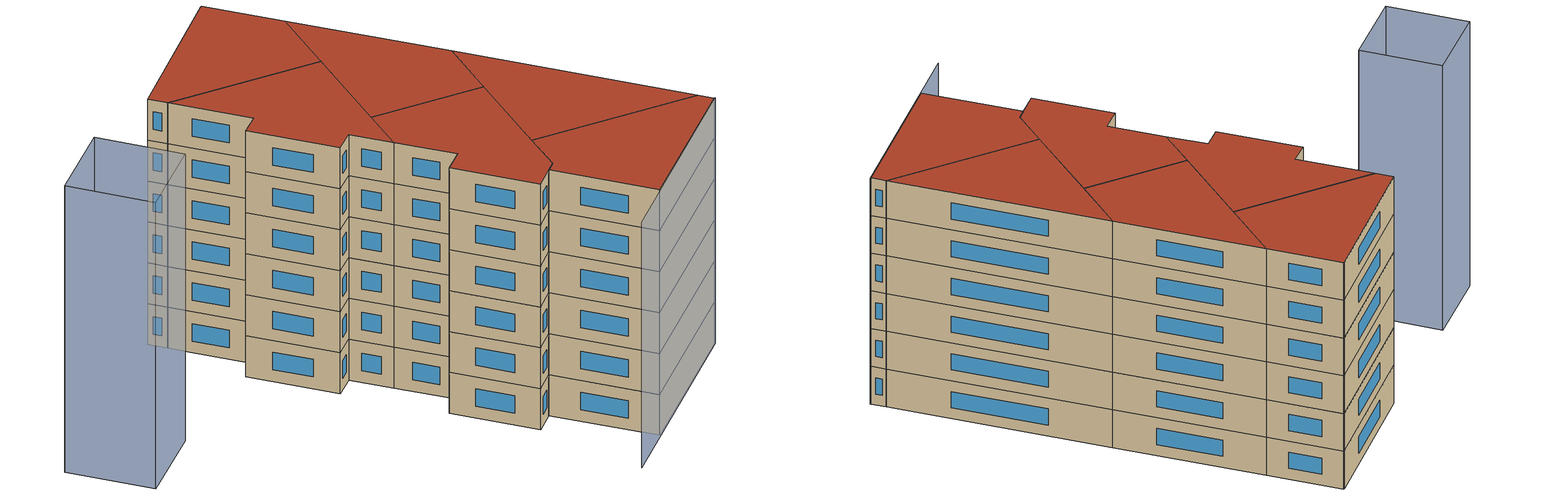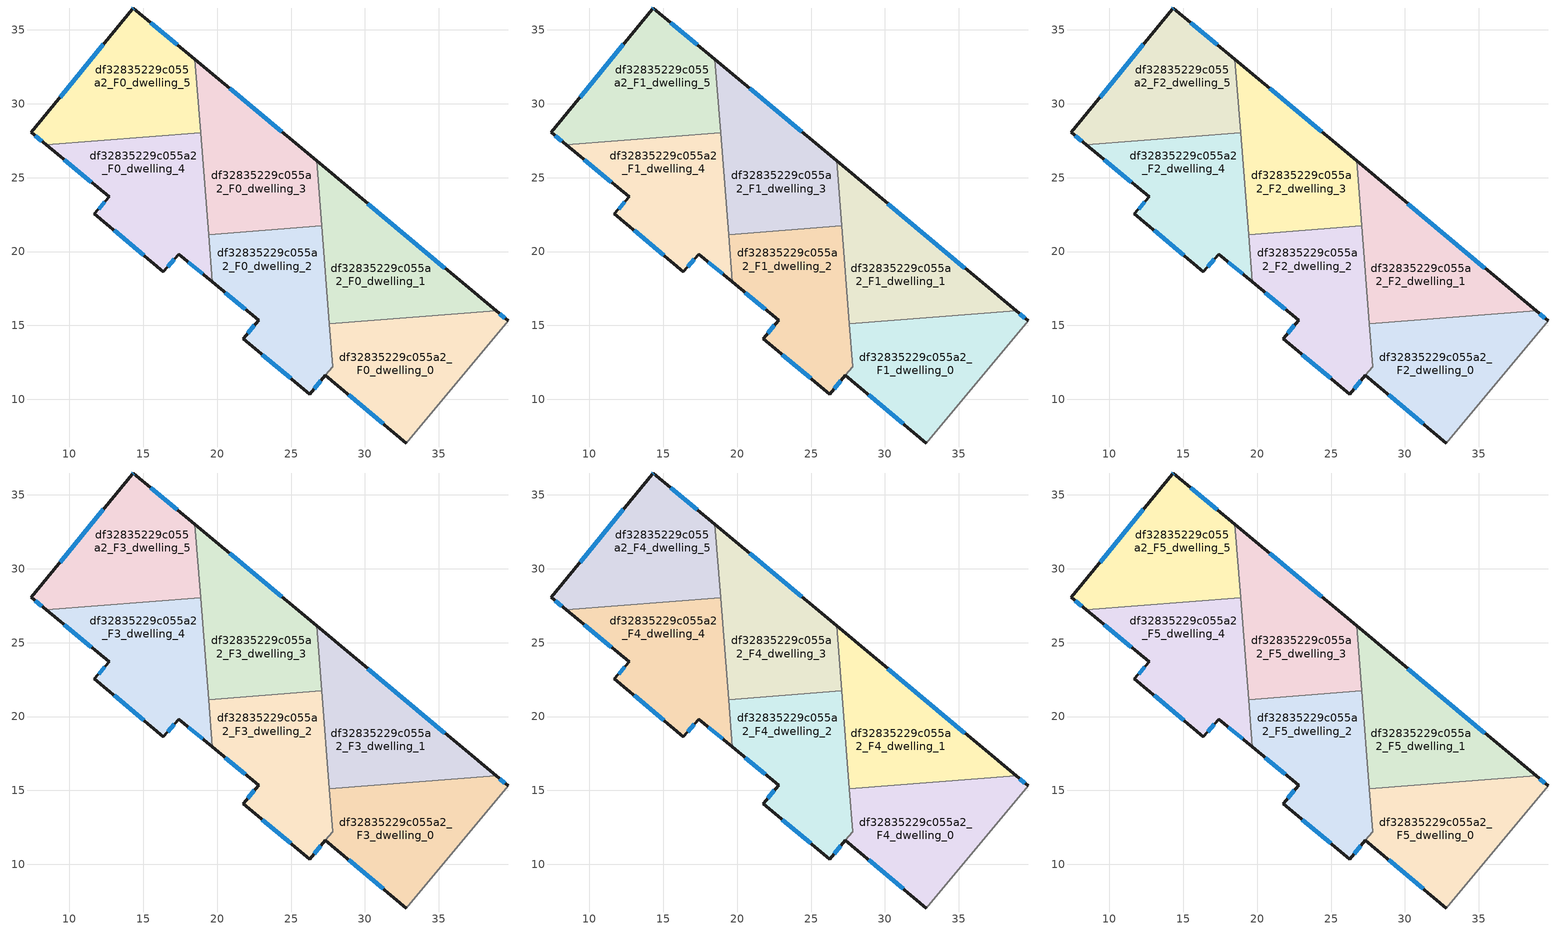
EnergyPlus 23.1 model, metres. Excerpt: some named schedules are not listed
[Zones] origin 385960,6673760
df32835229c055a2_F0_dwelling_0
 floor ground (EU_floor_Construction): 39.69,15.31 32.8,7.05 27.33,11.63 27.81,12.22 27.59,15.11 38.87,15.99 z0
 wall outside (EU_wall_Construction): 39.69,15.31 38.87,15.99 / 27.33,11.63 32.8,7.05 z0:3
 wall to df32835229c055a2_F0_dwelling_2 (EU_wall_Construction): 27.59,15.11 27.81,12.22 27.33,11.63 z0:3
 wall to df32835229c055a2_F0_dwelling_1 (EU_wall_Construction): 38.87,15.99 27.59,15.11 z0:3
 wall adiabatic (EU_wall_Construction): 32.8,7.05 39.69,15.31 z0:3
 window (EU_Window_Construction): 39.45,15.5 39.11,15.79 / 28.89,10.32 31.24,8.36 z0.86:2.14
df32835229c055a2_F0_dwelling_1
 floor ground (EU_floor_Construction): 38.87,15.99 27.59,15.11 26.73,26.13 z0
 wall outside (EU_wall_Construction): 38.87,15.99 26.73,26.13 z0:3
 wall to df32835229c055a2_F0_dwelling_3 (EU_wall_Construction): 26.73,26.13 27.07,21.73 z0:3
 wall to df32835229c055a2_F0_dwelling_2 (EU_wall_Construction): 27.07,21.73 27.59,15.11 z0:3
 window (EU_Window_Construction): 35.4,18.89 30.2,23.23 z0.86:2.14
df32835229c055a2_F0_dwelling_2
 floor ground (EU_floor_Construction): 27.07,21.73 27.81,12.22 26.27,10.34 21.76,14.12 22.82,15.37 19.67,17.96 19.42,21.13 z0
 wall outside (EU_wall_Construction): 19.67,17.96 22.82,15.37 21.76,14.12 26.27,10.34 27.32,11.62 z0:3
 wall to df32835229c055a2_F0_dwelling_3 (EU_wall_Construction): 27.07,21.73 19.42,21.13 z0:3
 wall to df32835229c055a2_F0_dwelling_4 (EU_wall_Construction): 19.42,21.13 19.67,17.96 z0:3
 window (EU_Window_Construction): 26.57,10.71 27.02,11.26 / 23.05,13.04 24.98,11.42 / 22.52,15.01 22.06,14.47 / 20.57,17.21 21.92,16.11 z0.86:2.14
df32835229c055a2_F0_dwelling_3
 floor ground (EU_floor_Construction): 26.73,26.13 27.07,21.73 19.42,21.13 18.5,33 z0
 wall outside (EU_wall_Construction): 26.73,26.13 18.5,33 z0:3
 wall to df32835229c055a2_F0_dwelling_5 (EU_wall_Construction): 18.5,33 18.88,28.05 z0:3
 wall to df32835229c055a2_F0_dwelling_4 (EU_wall_Construction): 18.88,28.05 19.42,21.13 z0:3
 window (EU_Window_Construction): 24.38,28.09 20.85,31.03 z0.86:2.14
df32835229c055a2_F0_dwelling_4
 floor ground (EU_floor_Construction): 18.88,28.05 19.67,17.96 17.4,19.82 16.38,18.64 11.69,22.55 12.7,23.69 8.43,27.23 z0
 wall outside (EU_wall_Construction): 8.43,27.23 12.7,23.69 11.69,22.55 16.38,18.64 17.4,19.82 19.67,17.96 z0:3
 wall to df32835229c055a2_F0_dwelling_5 (EU_wall_Construction): 18.88,28.05 8.43,27.23 z0:3
 window (EU_Window_Construction): 18.05,19.29 19.02,18.49 / 16.67,18.98 17.11,19.48 / 13.03,21.43 15.04,19.76 / 12.41,23.36 11.98,22.88 / 9.65,26.22 11.48,24.7 z0.86:2.14
df32835229c055a2_F0_dwelling_5
 floor ground (EU_floor_Construction): 18.5,33 18.88,28.05 8.43,27.23 7.43,28.06 14.27,36.38 14.34,36.47 z0
 wall outside (EU_wall_Construction): 18.5,33 14.34,36.47 14.27,36.38 7.43,28.06 8.43,27.23 z0:3
 window (EU_Window_Construction): 14.32,36.44 14.29,36.41 / 17.31,33.99 15.53,35.48 / 7.72,27.82 8.15,27.47 / 12.31,34 9.39,30.44 z0.86:2.14
df32835229c055a2_F1_dwelling_0
 floor to df32835229c055a2_F0_dwelling_0 (EU_floor_Construction): 39.69,15.31 32.8,7.05 27.33,11.63 27.81,12.22 27.59,15.11 38.87,15.99 z3
 wall outside (EU_wall_Construction): 39.69,15.31 38.87,15.99 / 27.33,11.63 32.8,7.05 z3:6
 wall to df32835229c055a2_F1_dwelling_2 (EU_wall_Construction): 27.59,15.11 27.81,12.22 27.33,11.63 z3:6
 wall to df32835229c055a2_F1_dwelling_1 (EU_wall_Construction): 38.87,15.99 27.59,15.11 z3:6
 wall adiabatic (EU_wall_Construction): 32.8,7.05 39.69,15.31 z3:6
 window (EU_Window_Construction): 39.45,15.5 39.11,15.79 / 28.89,10.32 31.24,8.36 z3.86:5.14
df32835229c055a2_F1_dwelling_1
 floor to df32835229c055a2_F0_dwelling_1 (EU_floor_Construction): 38.87,15.99 27.59,15.11 26.73,26.13 z3
 wall outside (EU_wall_Construction): 38.87,15.99 26.73,26.13 z3:6
 wall to df32835229c055a2_F1_dwelling_3 (EU_wall_Construction): 26.73,26.13 27.07,21.73 z3:6
 wall to df32835229c055a2_F1_dwelling_2 (EU_wall_Construction): 27.07,21.73 27.59,15.11 z3:6
 window (EU_Window_Construction): 35.4,18.89 30.2,23.23 z3.86:5.14
df32835229c055a2_F1_dwelling_2
 floor to df32835229c055a2_F0_dwelling_2 (EU_floor_Construction): 27.07,21.73 27.81,12.22 26.27,10.34 21.76,14.12 22.82,15.37 19.67,17.96 19.42,21.13 z3
 wall outside (EU_wall_Construction): 19.67,17.96 22.82,15.37 21.76,14.12 26.27,10.34 27.32,11.62 z3:6
 wall to df32835229c055a2_F1_dwelling_3 (EU_wall_Construction): 27.07,21.73 19.42,21.13 z3:6
 wall to df32835229c055a2_F1_dwelling_4 (EU_wall_Construction): 19.42,21.13 19.67,17.96 z3:6
 window (EU_Window_Construction): 26.57,10.71 27.02,11.26 / 23.05,13.04 24.98,11.42 / 22.52,15.01 22.06,14.47 / 20.57,17.21 21.92,16.11 z3.86:5.14
df32835229c055a2_F1_dwelling_3
 floor to df32835229c055a2_F0_dwelling_3 (EU_floor_Construction): 26.73,26.13 27.07,21.73 19.42,21.13 18.5,33 z3
 wall outside (EU_wall_Construction): 26.73,26.13 18.5,33 z3:6
 wall to df32835229c055a2_F1_dwelling_5 (EU_wall_Construction): 18.5,33 18.88,28.05 z3:6
 wall to df32835229c055a2_F1_dwelling_4 (EU_wall_Construction): 18.88,28.05 19.42,21.13 z3:6
 window (EU_Window_Construction): 24.38,28.09 20.85,31.03 z3.86:5.14
df32835229c055a2_F1_dwelling_4
 floor to df32835229c055a2_F0_dwelling_4 (EU_floor_Construction): 18.88,28.05 19.67,17.96 17.4,19.82 16.38,18.64 11.69,22.55 12.7,23.69 8.43,27.23 z3
 wall outside (EU_wall_Construction): 8.43,27.23 12.7,23.69 11.69,22.55 16.38,18.64 17.4,19.82 19.67,17.96 z3:6
 wall to df32835229c055a2_F1_dwelling_5 (EU_wall_Construction): 18.88,28.05 8.43,27.23 z3:6
 window (EU_Window_Construction): 18.05,19.29 19.02,18.49 / 16.67,18.98 17.11,19.48 / 13.03,21.43 15.04,19.76 / 12.41,23.36 11.98,22.88 / 9.65,26.22 11.48,24.7 z3.86:5.14
df32835229c055a2_F1_dwelling_5
 floor to df32835229c055a2_F0_dwelling_5 (EU_floor_Construction): 18.5,33 18.88,28.05 8.43,27.23 7.43,28.06 14.27,36.38 14.34,36.47 z3
 wall outside (EU_wall_Construction): 18.5,33 14.34,36.47 14.27,36.38 7.43,28.06 8.43,27.23 z3:6
 window (EU_Window_Construction): 14.32,36.44 14.29,36.41 / 17.31,33.99 15.53,35.48 / 7.72,27.82 8.15,27.47 / 12.31,34 9.39,30.44 z3.86:5.14
df32835229c055a2_F2_dwelling_0
 floor to df32835229c055a2_F1_dwelling_0 (EU_floor_Construction): 39.69,15.31 32.8,7.05 27.33,11.63 27.81,12.22 27.59,15.11 38.87,15.99 z6
 wall outside (EU_wall_Construction): 39.69,15.31 38.87,15.99 / 27.33,11.63 32.8,7.05 z6:9
 wall to df32835229c055a2_F2_dwelling_2 (EU_wall_Construction): 27.59,15.11 27.81,12.22 27.33,11.63 z6:9
 wall to df32835229c055a2_F2_dwelling_1 (EU_wall_Construction): 38.87,15.99 27.59,15.11 z6:9
 wall adiabatic (EU_wall_Construction): 32.8,7.05 39.69,15.31 z6:9
 window (EU_Window_Construction): 39.45,15.5 39.11,15.79 / 28.89,10.32 31.24,8.36 z6.86:8.14
df32835229c055a2_F2_dwelling_1
 floor to df32835229c055a2_F1_dwelling_1 (EU_floor_Construction): 38.87,15.99 27.59,15.11 26.73,26.13 z6
 wall outside (EU_wall_Construction): 38.87,15.99 26.73,26.13 z6:9
 wall to df32835229c055a2_F2_dwelling_3 (EU_wall_Construction): 26.73,26.13 27.07,21.73 z6:9
 wall to df32835229c055a2_F2_dwelling_2 (EU_wall_Construction): 27.07,21.73 27.59,15.11 z6:9
 window (EU_Window_Construction): 35.4,18.89 30.2,23.23 z6.86:8.14
df32835229c055a2_F2_dwelling_2
 floor to df32835229c055a2_F1_dwelling_2 (EU_floor_Construction): 27.07,21.73 27.81,12.22 26.27,10.34 21.76,14.12 22.82,15.37 19.67,17.96 19.42,21.13 z6
 wall outside (EU_wall_Construction): 19.67,17.96 22.82,15.37 21.76,14.12 26.27,10.34 27.32,11.62 z6:9
 wall to df32835229c055a2_F2_dwelling_3 (EU_wall_Construction): 27.07,21.73 19.42,21.13 z6:9
 wall to df32835229c055a2_F2_dwelling_4 (EU_wall_Construction): 19.42,21.13 19.67,17.96 z6:9
 window (EU_Window_Construction): 26.57,10.71 27.02,11.26 / 23.05,13.04 24.98,11.42 / 22.52,15.01 22.06,14.47 / 20.57,17.21 21.92,16.11 z6.86:8.14
df32835229c055a2_F2_dwelling_3
 floor to df32835229c055a2_F1_dwelling_3 (EU_floor_Construction): 26.73,26.13 27.07,21.73 19.42,21.13 18.5,33 z6
 wall outside (EU_wall_Construction): 26.73,26.13 18.5,33 z6:9
 wall to df32835229c055a2_F2_dwelling_5 (EU_wall_Construction): 18.5,33 18.88,28.05 z6:9
 wall to df32835229c055a2_F2_dwelling_4 (EU_wall_Construction): 18.88,28.05 19.42,21.13 z6:9
 window (EU_Window_Construction): 24.38,28.09 20.85,31.03 z6.86:8.14
df32835229c055a2_F2_dwelling_4
 floor to df32835229c055a2_F1_dwelling_4 (EU_floor_Construction): 18.88,28.05 19.67,17.96 17.4,19.82 16.38,18.64 11.69,22.55 12.7,23.69 8.43,27.23 z6
 wall outside (EU_wall_Construction): 8.43,27.23 12.7,23.69 11.69,22.55 16.38,18.64 17.4,19.82 19.67,17.96 z6:9
 wall to df32835229c055a2_F2_dwelling_5 (EU_wall_Construction): 18.88,28.05 8.43,27.23 z6:9
 window (EU_Window_Construction): 18.05,19.29 19.02,18.49 / 16.67,18.98 17.11,19.48 / 13.03,21.43 15.04,19.76 / 12.41,23.36 11.98,22.88 / 9.65,26.22 11.48,24.7 z6.86:8.14
df32835229c055a2_F2_dwelling_5
 floor to df32835229c055a2_F1_dwelling_5 (EU_floor_Construction): 18.5,33 18.88,28.05 8.43,27.23 7.43,28.06 14.27,36.38 14.34,36.47 z6
 wall outside (EU_wall_Construction): 18.5,33 14.34,36.47 14.27,36.38 7.43,28.06 8.43,27.23 z6:9
 window (EU_Window_Construction): 14.32,36.44 14.29,36.41 / 17.31,33.99 15.53,35.48 / 7.72,27.82 8.15,27.47 / 12.31,34 9.39,30.44 z6.86:8.14
df32835229c055a2_F3_dwelling_0
 floor to df32835229c055a2_F2_dwelling_0 (EU_floor_Construction): 39.69,15.31 32.8,7.05 27.33,11.63 27.81,12.22 27.59,15.11 38.87,15.99 z9
 wall outside (EU_wall_Construction): 39.69,15.31 38.87,15.99 / 27.33,11.63 32.8,7.05 z9:12
 wall to df32835229c055a2_F3_dwelling_2 (EU_wall_Construction): 27.59,15.11 27.81,12.22 27.33,11.63 z9:12
 wall to df32835229c055a2_F3_dwelling_1 (EU_wall_Construction): 38.87,15.99 27.59,15.11 z9:12
 wall adiabatic (EU_wall_Construction): 32.8,7.05 39.69,15.31 z9:12
 window (EU_Window_Construction): 39.45,15.5 39.11,15.79 / 28.89,10.32 31.24,8.36 z9.86:11.14
df32835229c055a2_F3_dwelling_1
 floor to df32835229c055a2_F2_dwelling_1 (EU_floor_Construction): 38.87,15.99 27.59,15.11 26.73,26.13 z9
 wall outside (EU_wall_Construction): 38.87,15.99 26.73,26.13 z9:12
 wall to df32835229c055a2_F3_dwelling_3 (EU_wall_Construction): 26.73,26.13 27.07,21.73 z9:12
 wall to df32835229c055a2_F3_dwelling_2 (EU_wall_Construction): 27.07,21.73 27.59,15.11 z9:12
 window (EU_Window_Construction): 35.4,18.89 30.2,23.23 z9.86:11.14
df32835229c055a2_F3_dwelling_2
 floor to df32835229c055a2_F2_dwelling_2 (EU_floor_Construction): 27.07,21.73 27.81,12.22 26.27,10.34 21.76,14.12 22.82,15.37 19.67,17.96 19.42,21.13 z9
 wall outside (EU_wall_Construction): 19.67,17.96 22.82,15.37 21.76,14.12 26.27,10.34 27.32,11.62 z9:12
 wall to df32835229c055a2_F3_dwelling_3 (EU_wall_Construction): 27.07,21.73 19.42,21.13 z9:12
 wall to df32835229c055a2_F3_dwelling_4 (EU_wall_Construction): 19.42,21.13 19.67,17.96 z9:12
 window (EU_Window_Construction): 26.57,10.71 27.02,11.26 / 23.05,13.04 24.98,11.42 / 22.52,15.01 22.06,14.47 / 20.57,17.21 21.92,16.11 z9.86:11.14
df32835229c055a2_F3_dwelling_3
 floor to df32835229c055a2_F2_dwelling_3 (EU_floor_Construction): 26.73,26.13 27.07,21.73 19.42,21.13 18.5,33 z9
 wall outside (EU_wall_Construction): 26.73,26.13 18.5,33 z9:12
 wall to df32835229c055a2_F3_dwelling_5 (EU_wall_Construction): 18.5,33 18.88,28.05 z9:12
 wall to df32835229c055a2_F3_dwelling_4 (EU_wall_Construction): 18.88,28.05 19.42,21.13 z9:12
 window (EU_Window_Construction): 24.38,28.09 20.85,31.03 z9.86:11.14
df32835229c055a2_F3_dwelling_4
 floor to df32835229c055a2_F2_dwelling_4 (EU_floor_Construction): 18.88,28.05 19.67,17.96 17.4,19.82 16.38,18.64 11.69,22.55 12.7,23.69 8.43,27.23 z9
 wall outside (EU_wall_Construction): 8.43,27.23 12.7,23.69 11.69,22.55 16.38,18.64 17.4,19.82 19.67,17.96 z9:12
 wall to df32835229c055a2_F3_dwelling_5 (EU_wall_Construction): 18.88,28.05 8.43,27.23 z9:12
 window (EU_Window_Construction): 18.05,19.29 19.02,18.49 / 16.67,18.98 17.11,19.48 / 13.03,21.43 15.04,19.76 / 12.41,23.36 11.98,22.88 / 9.65,26.22 11.48,24.7 z9.86:11.14
df32835229c055a2_F3_dwelling_5
 floor to df32835229c055a2_F2_dwelling_5 (EU_floor_Construction): 18.5,33 18.88,28.05 8.43,27.23 7.43,28.06 14.27,36.38 14.34,36.47 z9
 wall outside (EU_wall_Construction): 18.5,33 14.34,36.47 14.27,36.38 7.43,28.06 8.43,27.23 z9:12
 window (EU_Window_Construction): 14.32,36.44 14.29,36.41 / 17.31,33.99 15.53,35.48 / 7.72,27.82 8.15,27.47 / 12.31,34 9.39,30.44 z9.86:11.14
df32835229c055a2_F4_dwelling_0
 floor to df32835229c055a2_F3_dwelling_0 (EU_floor_Construction): 39.69,15.31 32.8,7.05 27.33,11.63 27.81,12.22 27.59,15.11 38.87,15.99 z12
 wall outside (EU_wall_Construction): 39.69,15.31 38.87,15.99 / 27.33,11.63 32.8,7.05 z12:15
 wall to df32835229c055a2_F4_dwelling_2 (EU_wall_Construction): 27.59,15.11 27.81,12.22 27.33,11.63 z12:15
 wall to df32835229c055a2_F4_dwelling_1 (EU_wall_Construction): 38.87,15.99 27.59,15.11 z12:15
 wall adiabatic (EU_wall_Construction): 32.8,7.05 39.69,15.31 z12:15
 window (EU_Window_Construction): 39.45,15.5 39.11,15.79 / 28.89,10.32 31.24,8.36 z12.86:14.14
df32835229c055a2_F4_dwelling_1
 floor to df32835229c055a2_F3_dwelling_1 (EU_floor_Construction): 38.87,15.99 27.59,15.11 26.73,26.13 z12
 wall outside (EU_wall_Construction): 38.87,15.99 26.73,26.13 z12:15
 wall to df32835229c055a2_F4_dwelling_3 (EU_wall_Construction): 26.73,26.13 27.07,21.73 z12:15
 wall to df32835229c055a2_F4_dwelling_2 (EU_wall_Construction): 27.07,21.73 27.59,15.11 z12:15
 window (EU_Window_Construction): 35.4,18.89 30.2,23.23 z12.86:14.14
df32835229c055a2_F4_dwelling_2
 floor to df32835229c055a2_F3_dwelling_2 (EU_floor_Construction): 27.07,21.73 27.81,12.22 26.27,10.34 21.76,14.12 22.82,15.37 19.67,17.96 19.42,21.13 z12
 wall outside (EU_wall_Construction): 19.67,17.96 22.82,15.37 21.76,14.12 26.27,10.34 27.32,11.62 z12:15
 wall to df32835229c055a2_F4_dwelling_3 (EU_wall_Construction): 27.07,21.73 19.42,21.13 z12:15
 wall to df32835229c055a2_F4_dwelling_4 (EU_wall_Construction): 19.42,21.13 19.67,17.96 z12:15
 window (EU_Window_Construction): 26.57,10.71 27.02,11.26 / 23.05,13.04 24.98,11.42 / 22.52,15.01 22.06,14.47 / 20.57,17.21 21.92,16.11 z12.86:14.14
df32835229c055a2_F4_dwelling_3
 floor to df32835229c055a2_F3_dwelling_3 (EU_floor_Construction): 26.73,26.13 27.07,21.73 19.42,21.13 18.5,33 z12
 wall outside (EU_wall_Construction): 26.73,26.13 18.5,33 z12:15
 wall to df32835229c055a2_F4_dwelling_5 (EU_wall_Construction): 18.5,33 18.88,28.05 z12:15
 wall to df32835229c055a2_F4_dwelling_4 (EU_wall_Construction): 18.88,28.05 19.42,21.13 z12:15
 window (EU_Window_Construction): 24.38,28.09 20.85,31.03 z12.86:14.14
df32835229c055a2_F4_dwelling_4
 floor to df32835229c055a2_F3_dwelling_4 (EU_floor_Construction): 18.88,28.05 19.67,17.96 17.4,19.82 16.38,18.64 11.69,22.55 12.7,23.69 8.43,27.23 z12
 wall outside (EU_wall_Construction): 8.43,27.23 12.7,23.69 11.69,22.55 16.38,18.64 17.4,19.82 19.67,17.96 z12:15
 wall to df32835229c055a2_F4_dwelling_5 (EU_wall_Construction): 18.88,28.05 8.43,27.23 z12:15
 window (EU_Window_Construction): 18.05,19.29 19.02,18.49 / 16.67,18.98 17.11,19.48 / 13.03,21.43 15.04,19.76 / 12.41,23.36 11.98,22.88 / 9.65,26.22 11.48,24.7 z12.86:14.14
df32835229c055a2_F4_dwelling_5
 floor to df32835229c055a2_F3_dwelling_5 (EU_floor_Construction): 18.5,33 18.88,28.05 8.43,27.23 7.43,28.06 14.27,36.38 14.34,36.47 z12
 wall outside (EU_wall_Construction): 18.5,33 14.34,36.47 14.27,36.38 7.43,28.06 8.43,27.23 z12:15
 window (EU_Window_Construction): 14.32,36.44 14.29,36.41 / 17.31,33.99 15.53,35.48 / 7.72,27.82 8.15,27.47 / 12.31,34 9.39,30.44 z12.86:14.14
df32835229c055a2_F5_dwelling_0
 floor to df32835229c055a2_F4_dwelling_0 (EU_floor_Construction): 39.69,15.31 32.8,7.05 27.33,11.63 27.81,12.22 27.59,15.11 38.87,15.99 z15
 wall outside (EU_wall_Construction): 39.69,15.31 38.87,15.99 / 27.33,11.63 32.8,7.05 z15:18
 wall to df32835229c055a2_F5_dwelling_2 (EU_wall_Construction): 27.59,15.11 27.81,12.22 27.33,11.63 z15:18
 wall to df32835229c055a2_F5_dwelling_1 (EU_wall_Construction): 38.87,15.99 27.59,15.11 z15:18
 wall adiabatic (EU_wall_Construction): 32.8,7.05 39.69,15.31 z15:18
 window (EU_Window_Construction): 39.45,15.5 39.11,15.79 / 28.89,10.32 31.24,8.36 z15.86:17.14
 roof outside (EU_roof_Construction): 32.8,7.05 39.69,15.31 38.87,15.99 27.59,15.11 27.81,12.22 27.33,11.63 z18
df32835229c055a2_F5_dwelling_1
 floor to df32835229c055a2_F4_dwelling_1 (EU_floor_Construction): 38.87,15.99 27.59,15.11 26.73,26.13 z15
 wall outside (EU_wall_Construction): 38.87,15.99 26.73,26.13 z15:18
 wall to df32835229c055a2_F5_dwelling_3 (EU_wall_Construction): 26.73,26.13 27.07,21.73 z15:18
 wall to df32835229c055a2_F5_dwelling_2 (EU_wall_Construction): 27.07,21.73 27.59,15.11 z15:18
 window (EU_Window_Construction): 35.4,18.89 30.2,23.23 z15.86:17.14
 roof outside (EU_roof_Construction): 38.87,15.99 26.73,26.13 27.59,15.11 z18
df32835229c055a2_F5_dwelling_2
 floor to df32835229c055a2_F4_dwelling_2 (EU_floor_Construction): 27.07,21.73 27.81,12.22 26.27,10.34 21.76,14.12 22.82,15.37 19.67,17.96 19.42,21.13 z15
 wall outside (EU_wall_Construction): 19.67,17.96 22.82,15.37 21.76,14.12 26.27,10.34 27.32,11.62 z15:18
 wall to df32835229c055a2_F5_dwelling_3 (EU_wall_Construction): 27.07,21.73 19.42,21.13 z15:18
 wall to df32835229c055a2_F5_dwelling_4 (EU_wall_Construction): 19.42,21.13 19.67,17.96 z15:18
 window (EU_Window_Construction): 26.57,10.71 27.02,11.26 / 23.05,13.04 24.98,11.42 / 22.52,15.01 22.06,14.47 / 20.57,17.21 21.92,16.11 z15.86:17.14
 roof outside (EU_roof_Construction): 26.27,10.34 27.81,12.22 27.07,21.73 19.42,21.13 19.67,17.96 22.82,15.37 21.76,14.12 z18
df32835229c055a2_F5_dwelling_3
 floor to df32835229c055a2_F4_dwelling_3 (EU_floor_Construction): 26.73,26.13 27.07,21.73 19.42,21.13 18.5,33 z15
 wall outside (EU_wall_Construction): 26.73,26.13 18.5,33 z15:18
 wall to df32835229c055a2_F5_dwelling_5 (EU_wall_Construction): 18.5,33 18.88,28.05 z15:18
 wall to df32835229c055a2_F5_dwelling_4 (EU_wall_Construction): 18.88,28.05 19.42,21.13 z15:18
 window (EU_Window_Construction): 24.38,28.09 20.85,31.03 z15.86:17.14
 roof outside (EU_roof_Construction): 27.07,21.73 26.73,26.13 18.5,33 19.42,21.13 z18
df32835229c055a2_F5_dwelling_4
 floor to df32835229c055a2_F4_dwelling_4 (EU_floor_Construction): 18.88,28.05 19.67,17.96 17.4,19.82 16.38,18.64 11.69,22.55 12.7,23.69 8.43,27.23 z15
 wall outside (EU_wall_Construction): 8.43,27.23 12.7,23.69 11.69,22.55 16.38,18.64 17.4,19.82 19.67,17.96 z15:18
 wall to df32835229c055a2_F5_dwelling_5 (EU_wall_Construction): 18.88,28.05 8.43,27.23 z15:18
 window (EU_Window_Construction): 18.05,19.29 19.02,18.49 / 16.67,18.98 17.11,19.48 / 13.03,21.43 15.04,19.76 / 12.41,23.36 11.98,22.88 / 9.65,26.22 11.48,24.7 z15.86:17.14
 roof outside (EU_roof_Construction): 19.67,17.96 18.88,28.05 8.43,27.23 12.7,23.69 11.69,22.55 16.38,18.64 17.4,19.82 z18
df32835229c055a2_F5_dwelling_5
 floor to df32835229c055a2_F4_dwelling_5 (EU_floor_Construction): 18.5,33 18.88,28.05 8.43,27.23 7.43,28.06 14.27,36.38 14.34,36.47 z15
 wall outside (EU_wall_Construction): 18.5,33 14.34,36.47 14.27,36.38 7.43,28.06 8.43,27.23 z15:18
 window (EU_Window_Construction): 14.32,36.44 14.29,36.41 / 17.31,33.99 15.53,35.48 / 7.72,27.82 8.15,27.47 / 12.31,34 9.39,30.44 z15.86:17.14
 roof outside (EU_roof_Construction): 18.88,28.05 18.5,33 14.34,36.47 14.27,36.38 7.43,28.06 8.43,27.23 z18
shading: 30.44,4.14 39.76,15.31 z0:18; -2.53,16.8 1.14,21.09 / 1.14,21.09 5.62,17.26 / 5.62,17.26 1.95,12.97 / 1.95,12.97 -2.53,16.8 z0:21
[Building]
EU S2 Campaign: North Axis=0; Terrain=City; Solar Distribution=FullExterior
[Site:Location]
Helsinki-Vantaa.AP: Latitude=60.317; Longitude=24.963; Time Zone=2; Elevation=54.6
[SizingPeriod:WeatherFileDays]
AnnualSizingPeriod: Begin Month=1; Begin Day of Month=1; End Month=12; End Day of Month=31; Day of Week for Start Day=Monday; Use Weather File Daylight Saving Period=No; Use Weather File Rain and Snow Indicators=No
[MATERIAL]
EU_InternalMass_Material: Roughness=MediumRough; Thickness=0.1; Conductivity=1; Density=1800; Specific Heat=900; Thermal Absorptance=0.9; Solar Absorptance=0.7; Visible Absorptance=0.7
[MATERIAL:NOMASS] Roughness=MediumRough; Thermal Absorptance=0.9; Solar Absorptance=0.7; Visible Absorptance=0.7
Name | Thermal Resistance
EU_wall_NoMass | 1.10183
EU_roof_NoMass; EU_floor_NoMass | 1.70606
[WINDOWMATERIAL:SIMPLEGLAZINGSYSTEM]
EU_Window_SimpleGlazing: UFactor=3.11035; Solar Heat Gain Coefficient=0.8; Visible Transmittance=0.8
[CONSTRUCTION]
EU_wall_Construction: EU_wall_NoMass
EU_roof_Construction: EU_roof_NoMass
EU_floor_Construction: EU_floor_NoMass
EU_Window_Construction: EU_Window_SimpleGlazing
EU_InternalMass_Construction: EU_InternalMass_Material
[ZONE] Type=1; Multiplier=1; Ceiling Height=autocalculate; Floor Area=autocalculate; Part of Total Floor Area=Yes
Name | Volume
df32835229c055a2_F0_dwelling_0; df32835229c055a2_F1_dwelling_0; df32835229c055a2_F2_dwelling_0; df32835229c055a2_F3_dwelling_0; df32835229c055a2_F4_dwelling_0; df32835229c055a2_F5_dwelling_0 | 188.478
df32835229c055a2_F0_dwelling_1; df32835229c055a2_F1_dwelling_1; df32835229c055a2_F2_dwelling_1; df32835229c055a2_F3_dwelling_1; df32835229c055a2_F4_dwelling_1; df32835229c055a2_F5_dwelling_1 | 187.652
df32835229c055a2_F0_dwelling_2 | 186.814
df32835229c055a2_F1_dwelling_2; df32835229c055a2_F2_dwelling_2; df32835229c055a2_F3_dwelling_2; df32835229c055a2_F4_dwelling_2; df32835229c055a2_F5_dwelling_2 | 186.821
df32835229c055a2_F0_dwelling_3; df32835229c055a2_F1_dwelling_3; df32835229c055a2_F2_dwelling_3; df32835229c055a2_F3_dwelling_3; df32835229c055a2_F4_dwelling_3; df32835229c055a2_F5_dwelling_3; df32835229c055a2_F0_dwelling_4; df32835229c055a2_F1_dwelling_4; df32835229c055a2_F2_dwelling_4; df32835229c055a2_F3_dwelling_4; df32835229c055a2_F4_dwelling_4; df32835229c055a2_F5_dwelling_4 | 187.668
df32835229c055a2_F0_dwelling_5; df32835229c055a2_F1_dwelling_5; df32835229c055a2_F2_dwelling_5; df32835229c055a2_F3_dwelling_5; df32835229c055a2_F4_dwelling_5; df32835229c055a2_F5_dwelling_5 | 187.664
[INTERNALMASS] Construction=EU_InternalMass_Construction
Name | Zone or ZoneList | Surface Area
df32835229c055a2_F0_dwelling_0_EU_InternalMass | df32835229c055a2_F0_dwelling_0 | 62.8245
df32835229c055a2_F0_dwelling_1_EU_InternalMass | df32835229c055a2_F0_dwelling_1 | 62.5494
df32835229c055a2_F0_dwelling_2_EU_InternalMass | df32835229c055a2_F0_dwelling_2 | 62.2751
df32835229c055a2_F0_dwelling_3_EU_InternalMass | df32835229c055a2_F0_dwelling_3 | 62.5531
df32835229c055a2_F0_dwelling_4_EU_InternalMass | df32835229c055a2_F0_dwelling_4 | 62.5567
df32835229c055a2_F0_dwelling_5_EU_InternalMass | df32835229c055a2_F0_dwelling_5 | 62.5547
df32835229c055a2_F1_dwelling_0_EU_InternalMass | df32835229c055a2_F1_dwelling_0 | 62.8245
df32835229c055a2_F1_dwelling_1_EU_InternalMass | df32835229c055a2_F1_dwelling_1 | 62.5494
df32835229c055a2_F1_dwelling_2_EU_InternalMass | df32835229c055a2_F1_dwelling_2 | 62.2751
df32835229c055a2_F1_dwelling_3_EU_InternalMass | df32835229c055a2_F1_dwelling_3 | 62.5531
df32835229c055a2_F1_dwelling_4_EU_InternalMass | df32835229c055a2_F1_dwelling_4 | 62.5567
df32835229c055a2_F1_dwelling_5_EU_InternalMass | df32835229c055a2_F1_dwelling_5 | 62.5547
df32835229c055a2_F2_dwelling_0_EU_InternalMass | df32835229c055a2_F2_dwelling_0 | 62.8245
df32835229c055a2_F2_dwelling_1_EU_InternalMass | df32835229c055a2_F2_dwelling_1 | 62.5494
df32835229c055a2_F2_dwelling_2_EU_InternalMass | df32835229c055a2_F2_dwelling_2 | 62.2751
df32835229c055a2_F2_dwelling_3_EU_InternalMass | df32835229c055a2_F2_dwelling_3 | 62.5531
df32835229c055a2_F2_dwelling_4_EU_InternalMass | df32835229c055a2_F2_dwelling_4 | 62.5567
df32835229c055a2_F2_dwelling_5_EU_InternalMass | df32835229c055a2_F2_dwelling_5 | 62.5547
df32835229c055a2_F3_dwelling_0_EU_InternalMass | df32835229c055a2_F3_dwelling_0 | 62.8245
df32835229c055a2_F3_dwelling_1_EU_InternalMass | df32835229c055a2_F3_dwelling_1 | 62.5494
df32835229c055a2_F3_dwelling_2_EU_InternalMass | df32835229c055a2_F3_dwelling_2 | 62.2751
df32835229c055a2_F3_dwelling_3_EU_InternalMass | df32835229c055a2_F3_dwelling_3 | 62.5531
df32835229c055a2_F3_dwelling_4_EU_InternalMass | df32835229c055a2_F3_dwelling_4 | 62.5567
df32835229c055a2_F3_dwelling_5_EU_InternalMass | df32835229c055a2_F3_dwelling_5 | 62.5547
df32835229c055a2_F4_dwelling_0_EU_InternalMass | df32835229c055a2_F4_dwelling_0 | 62.8245
df32835229c055a2_F4_dwelling_1_EU_InternalMass | df32835229c055a2_F4_dwelling_1 | 62.5494
df32835229c055a2_F4_dwelling_2_EU_InternalMass | df32835229c055a2_F4_dwelling_2 | 62.2751
df32835229c055a2_F4_dwelling_3_EU_InternalMass | df32835229c055a2_F4_dwelling_3 | 62.5531
df32835229c055a2_F4_dwelling_4_EU_InternalMass | df32835229c055a2_F4_dwelling_4 | 62.5567
df32835229c055a2_F4_dwelling_5_EU_InternalMass | df32835229c055a2_F4_dwelling_5 | 62.5547
df32835229c055a2_F5_dwelling_0_EU_InternalMass | df32835229c055a2_F5_dwelling_0 | 62.8245
df32835229c055a2_F5_dwelling_1_EU_InternalMass | df32835229c055a2_F5_dwelling_1 | 62.5494
df32835229c055a2_F5_dwelling_2_EU_InternalMass | df32835229c055a2_F5_dwelling_2 | 62.2751
df32835229c055a2_F5_dwelling_3_EU_InternalMass | df32835229c055a2_F5_dwelling_3 | 62.5531
df32835229c055a2_F5_dwelling_4_EU_InternalMass | df32835229c055a2_F5_dwelling_4 | 62.5567
df32835229c055a2_F5_dwelling_5_EU_InternalMass | df32835229c055a2_F5_dwelling_5 | 62.5547
[OTHEREQUIPMENT] Fuel Type=Electricity; Design Level Calculation Method=Watts/Area; Power per Zone Floor Area=1; Fraction Latent=0; Fraction Radiant=0; Fraction Lost=0; Carbon Dioxide Generation Rate=0; EndUse Subcategory=EU_Step8_InternalGains
Name | Zone or ZoneList or Space or SpaceList | Schedule
EU_Step8_InternalGain_df32835229c055a2_F0_dwelling_0_f000 | df32835229c055a2_F0_dwelling_0 | EU_Step8_GainSchedule_df32835229c055a2_F0_dwelling_0_f000
EU_Step8_InternalGain_df32835229c055a2_F0_dwelling_1_f000 | df32835229c055a2_F0_dwelling_1 | EU_Step8_GainSchedule_df32835229c055a2_F0_dwelling_1_f000
EU_Step8_InternalGain_df32835229c055a2_F0_dwelling_2_f000 | df32835229c055a2_F0_dwelling_2 | EU_Step8_GainSchedule_df32835229c055a2_F0_dwelling_2_f000
EU_Step8_InternalGain_df32835229c055a2_F0_dwelling_3_f000 | df32835229c055a2_F0_dwelling_3 | EU_Step8_GainSchedule_df32835229c055a2_F0_dwelling_3_f000
EU_Step8_InternalGain_df32835229c055a2_F0_dwelling_4_f000 | df32835229c055a2_F0_dwelling_4 | EU_Step8_GainSchedule_df32835229c055a2_F0_dwelling_4_f000
EU_Step8_InternalGain_df32835229c055a2_F0_dwelling_5_f000 | df32835229c055a2_F0_dwelling_5 | EU_Step8_GainSchedule_df32835229c055a2_F0_dwelling_5_f000
EU_Step8_InternalGain_df32835229c055a2_F1_dwelling_0_f000 | df32835229c055a2_F1_dwelling_0 | EU_Step8_GainSchedule_df32835229c055a2_F1_dwelling_0_f000
EU_Step8_InternalGain_df32835229c055a2_F1_dwelling_1_f000 | df32835229c055a2_F1_dwelling_1 | EU_Step8_GainSchedule_df32835229c055a2_F1_dwelling_1_f000
EU_Step8_InternalGain_df32835229c055a2_F1_dwelling_2_f000 | df32835229c055a2_F1_dwelling_2 | EU_Step8_GainSchedule_df32835229c055a2_F1_dwelling_2_f000
EU_Step8_InternalGain_df32835229c055a2_F1_dwelling_3_f000 | df32835229c055a2_F1_dwelling_3 | EU_Step8_GainSchedule_df32835229c055a2_F1_dwelling_3_f000
EU_Step8_InternalGain_df32835229c055a2_F1_dwelling_4_f000 | df32835229c055a2_F1_dwelling_4 | EU_Step8_GainSchedule_df32835229c055a2_F1_dwelling_4_f000
EU_Step8_InternalGain_df32835229c055a2_F1_dwelling_5_f000 | df32835229c055a2_F1_dwelling_5 | EU_Step8_GainSchedule_df32835229c055a2_F1_dwelling_5_f000
EU_Step8_InternalGain_df32835229c055a2_F2_dwelling_0_f000 | df32835229c055a2_F2_dwelling_0 | EU_Step8_GainSchedule_df32835229c055a2_F2_dwelling_0_f000
EU_Step8_InternalGain_df32835229c055a2_F2_dwelling_1_f000 | df32835229c055a2_F2_dwelling_1 | EU_Step8_GainSchedule_df32835229c055a2_F2_dwelling_1_f000
EU_Step8_InternalGain_df32835229c055a2_F2_dwelling_2_f000 | df32835229c055a2_F2_dwelling_2 | EU_Step8_GainSchedule_df32835229c055a2_F2_dwelling_2_f000
EU_Step8_InternalGain_df32835229c055a2_F2_dwelling_3_f000 | df32835229c055a2_F2_dwelling_3 | EU_Step8_GainSchedule_df32835229c055a2_F2_dwelling_3_f000
EU_Step8_InternalGain_df32835229c055a2_F2_dwelling_4_f000 | df32835229c055a2_F2_dwelling_4 | EU_Step8_GainSchedule_df32835229c055a2_F2_dwelling_4_f000
EU_Step8_InternalGain_df32835229c055a2_F2_dwelling_5_f000 | df32835229c055a2_F2_dwelling_5 | EU_Step8_GainSchedule_df32835229c055a2_F2_dwelling_5_f000
EU_Step8_InternalGain_df32835229c055a2_F3_dwelling_0_f000 | df32835229c055a2_F3_dwelling_0 | EU_Step8_GainSchedule_df32835229c055a2_F3_dwelling_0_f000
EU_Step8_InternalGain_df32835229c055a2_F3_dwelling_1_f000 | df32835229c055a2_F3_dwelling_1 | EU_Step8_GainSchedule_df32835229c055a2_F3_dwelling_1_f000
EU_Step8_InternalGain_df32835229c055a2_F3_dwelling_2_f000 | df32835229c055a2_F3_dwelling_2 | EU_Step8_GainSchedule_df32835229c055a2_F3_dwelling_2_f000
EU_Step8_InternalGain_df32835229c055a2_F3_dwelling_3_f000 | df32835229c055a2_F3_dwelling_3 | EU_Step8_GainSchedule_df32835229c055a2_F3_dwelling_3_f000
EU_Step8_InternalGain_df32835229c055a2_F3_dwelling_4_f000 | df32835229c055a2_F3_dwelling_4 | EU_Step8_GainSchedule_df32835229c055a2_F3_dwelling_4_f000
EU_Step8_InternalGain_df32835229c055a2_F3_dwelling_5_f000 | df32835229c055a2_F3_dwelling_5 | EU_Step8_GainSchedule_df32835229c055a2_F3_dwelling_5_f000
EU_Step8_InternalGain_df32835229c055a2_F4_dwelling_0_f000 | df32835229c055a2_F4_dwelling_0 | EU_Step8_GainSchedule_df32835229c055a2_F4_dwelling_0_f000
EU_Step8_InternalGain_df32835229c055a2_F4_dwelling_1_f000 | df32835229c055a2_F4_dwelling_1 | EU_Step8_GainSchedule_df32835229c055a2_F4_dwelling_1_f000
EU_Step8_InternalGain_df32835229c055a2_F4_dwelling_2_f000 | df32835229c055a2_F4_dwelling_2 | EU_Step8_GainSchedule_df32835229c055a2_F4_dwelling_2_f000
EU_Step8_InternalGain_df32835229c055a2_F4_dwelling_3_f000 | df32835229c055a2_F4_dwelling_3 | EU_Step8_GainSchedule_df32835229c055a2_F4_dwelling_3_f000
EU_Step8_InternalGain_df32835229c055a2_F4_dwelling_4_f000 | df32835229c055a2_F4_dwelling_4 | EU_Step8_GainSchedule_df32835229c055a2_F4_dwelling_4_f000
EU_Step8_InternalGain_df32835229c055a2_F4_dwelling_5_f000 | df32835229c055a2_F4_dwelling_5 | EU_Step8_GainSchedule_df32835229c055a2_F4_dwelling_5_f000
EU_Step8_InternalGain_df32835229c055a2_F5_dwelling_0_f000 | df32835229c055a2_F5_dwelling_0 | EU_Step8_GainSchedule_df32835229c055a2_F5_dwelling_0_f000
EU_Step8_InternalGain_df32835229c055a2_F5_dwelling_1_f000 | df32835229c055a2_F5_dwelling_1 | EU_Step8_GainSchedule_df32835229c055a2_F5_dwelling_1_f000
EU_Step8_InternalGain_df32835229c055a2_F5_dwelling_2_f000 | df32835229c055a2_F5_dwelling_2 | EU_Step8_GainSchedule_df32835229c055a2_F5_dwelling_2_f000
EU_Step8_InternalGain_df32835229c055a2_F5_dwelling_3_f000 | df32835229c055a2_F5_dwelling_3 | EU_Step8_GainSchedule_df32835229c055a2_F5_dwelling_3_f000
EU_Step8_InternalGain_df32835229c055a2_F5_dwelling_4_f000 | df32835229c055a2_F5_dwelling_4 | EU_Step8_GainSchedule_df32835229c055a2_F5_dwelling_4_f000
EU_Step8_InternalGain_df32835229c055a2_F5_dwelling_5_f000 | df32835229c055a2_F5_dwelling_5 | EU_Step8_GainSchedule_df32835229c055a2_F5_dwelling_5_f000
[ZONEVENTILATION:DESIGNFLOWRATE] Schedule=EU_AlwaysOn; Design Flow Rate Calculation Method=AirChanges/Hour; Air Changes per Hour=0.756316; Ventilation Type=Natural; Fan Pressure Rise=0; Fan Total Efficiency=1; Constant Term Coefficient=1; Temperature Term Coefficient=0; Velocity Term Coefficient=0; Velocity Squared Term Coefficient=0; Minimum Indoor Temperature=-100; Maximum Indoor Temperature=100; Delta Temperature=-100; Minimum Outdoor Temperature=-100; Maximum Outdoor Temperature=100; Maximum Wind Speed=40
Name | Zone or ZoneList or Space or SpaceList
EU_ConstantAir_df32835229c055a2_F0_dwelling_0 | df32835229c055a2_F0_dwelling_0
EU_ConstantAir_df32835229c055a2_F0_dwelling_1 | df32835229c055a2_F0_dwelling_1
EU_ConstantAir_df32835229c055a2_F0_dwelling_2 | df32835229c055a2_F0_dwelling_2
EU_ConstantAir_df32835229c055a2_F0_dwelling_3 | df32835229c055a2_F0_dwelling_3
EU_ConstantAir_df32835229c055a2_F0_dwelling_4 | df32835229c055a2_F0_dwelling_4
EU_ConstantAir_df32835229c055a2_F0_dwelling_5 | df32835229c055a2_F0_dwelling_5
EU_ConstantAir_df32835229c055a2_F1_dwelling_0 | df32835229c055a2_F1_dwelling_0
EU_ConstantAir_df32835229c055a2_F1_dwelling_1 | df32835229c055a2_F1_dwelling_1
EU_ConstantAir_df32835229c055a2_F1_dwelling_2 | df32835229c055a2_F1_dwelling_2
EU_ConstantAir_df32835229c055a2_F1_dwelling_3 | df32835229c055a2_F1_dwelling_3
EU_ConstantAir_df32835229c055a2_F1_dwelling_4 | df32835229c055a2_F1_dwelling_4
EU_ConstantAir_df32835229c055a2_F1_dwelling_5 | df32835229c055a2_F1_dwelling_5
EU_ConstantAir_df32835229c055a2_F2_dwelling_0 | df32835229c055a2_F2_dwelling_0
EU_ConstantAir_df32835229c055a2_F2_dwelling_1 | df32835229c055a2_F2_dwelling_1
EU_ConstantAir_df32835229c055a2_F2_dwelling_2 | df32835229c055a2_F2_dwelling_2
EU_ConstantAir_df32835229c055a2_F2_dwelling_3 | df32835229c055a2_F2_dwelling_3
EU_ConstantAir_df32835229c055a2_F2_dwelling_4 | df32835229c055a2_F2_dwelling_4
EU_ConstantAir_df32835229c055a2_F2_dwelling_5 | df32835229c055a2_F2_dwelling_5
EU_ConstantAir_df32835229c055a2_F3_dwelling_0 | df32835229c055a2_F3_dwelling_0
EU_ConstantAir_df32835229c055a2_F3_dwelling_1 | df32835229c055a2_F3_dwelling_1
EU_ConstantAir_df32835229c055a2_F3_dwelling_2 | df32835229c055a2_F3_dwelling_2
EU_ConstantAir_df32835229c055a2_F3_dwelling_3 | df32835229c055a2_F3_dwelling_3
EU_ConstantAir_df32835229c055a2_F3_dwelling_4 | df32835229c055a2_F3_dwelling_4
EU_ConstantAir_df32835229c055a2_F3_dwelling_5 | df32835229c055a2_F3_dwelling_5
EU_ConstantAir_df32835229c055a2_F4_dwelling_0 | df32835229c055a2_F4_dwelling_0
EU_ConstantAir_df32835229c055a2_F4_dwelling_1 | df32835229c055a2_F4_dwelling_1
EU_ConstantAir_df32835229c055a2_F4_dwelling_2 | df32835229c055a2_F4_dwelling_2
EU_ConstantAir_df32835229c055a2_F4_dwelling_3 | df32835229c055a2_F4_dwelling_3
EU_ConstantAir_df32835229c055a2_F4_dwelling_4 | df32835229c055a2_F4_dwelling_4
EU_ConstantAir_df32835229c055a2_F4_dwelling_5 | df32835229c055a2_F4_dwelling_5
EU_ConstantAir_df32835229c055a2_F5_dwelling_0 | df32835229c055a2_F5_dwelling_0
EU_ConstantAir_df32835229c055a2_F5_dwelling_1 | df32835229c055a2_F5_dwelling_1
EU_ConstantAir_df32835229c055a2_F5_dwelling_2 | df32835229c055a2_F5_dwelling_2
EU_ConstantAir_df32835229c055a2_F5_dwelling_3 | df32835229c055a2_F5_dwelling_3
EU_ConstantAir_df32835229c055a2_F5_dwelling_4 | df32835229c055a2_F5_dwelling_4
EU_ConstantAir_df32835229c055a2_F5_dwelling_5 | df32835229c055a2_F5_dwelling_5
[HVACTEMPLATE:ZONE:IDEALLOADSAIRSYSTEM] System Availability Schedule=EU_AlwaysOn; Maximum Heating Supply Air Temperature=50; Minimum Cooling Supply Air Temperature=13; Maximum Heating Supply Air Humidity Ratio=0.0156; Minimum Cooling Supply Air Humidity Ratio=0.0077; Heating Limit=NoLimit; Cooling Limit=NoLimit; Heating Availability Schedule=EU_AlwaysOn; Cooling Availability Schedule=EU_CoolingOff; Dehumidification Control Type=ConstantSensibleHeatRatio; Cooling Sensible Heat Ratio=0.7; Dehumidification Setpoint=60; Humidification Control Type=None; Humidification Setpoint=30; Outdoor Air Method=None; Outdoor Air Flow Rate per Person=0.00944; Outdoor Air Flow Rate per Zone Floor Area=0; Outdoor Air Flow Rate per Zone=0; Demand Controlled Ventilation Type=None; Outdoor Air Economizer Type=NoEconomizer; Heat Recovery Type=None; Sensible Heat Recovery Effectiveness=0.7; Latent Heat Recovery Effectiveness=0.65
Name | Template Thermostat
df32835229c055a2_F0_dwelling_0 | EU_HeatOnly_df32835229c055a2_F0_dwelling_0
df32835229c055a2_F0_dwelling_1 | EU_HeatOnly_df32835229c055a2_F0_dwelling_1
df32835229c055a2_F0_dwelling_2 | EU_HeatOnly_df32835229c055a2_F0_dwelling_2
df32835229c055a2_F0_dwelling_3 | EU_HeatOnly_df32835229c055a2_F0_dwelling_3
df32835229c055a2_F0_dwelling_4 | EU_HeatOnly_df32835229c055a2_F0_dwelling_4
df32835229c055a2_F0_dwelling_5 | EU_HeatOnly_df32835229c055a2_F0_dwelling_5
df32835229c055a2_F1_dwelling_0 | EU_HeatOnly_df32835229c055a2_F1_dwelling_0
df32835229c055a2_F1_dwelling_1 | EU_HeatOnly_df32835229c055a2_F1_dwelling_1
df32835229c055a2_F1_dwelling_2 | EU_HeatOnly_df32835229c055a2_F1_dwelling_2
df32835229c055a2_F1_dwelling_3 | EU_HeatOnly_df32835229c055a2_F1_dwelling_3
df32835229c055a2_F1_dwelling_4 | EU_HeatOnly_df32835229c055a2_F1_dwelling_4
df32835229c055a2_F1_dwelling_5 | EU_HeatOnly_df32835229c055a2_F1_dwelling_5
df32835229c055a2_F2_dwelling_0 | EU_HeatOnly_df32835229c055a2_F2_dwelling_0
df32835229c055a2_F2_dwelling_1 | EU_HeatOnly_df32835229c055a2_F2_dwelling_1
df32835229c055a2_F2_dwelling_2 | EU_HeatOnly_df32835229c055a2_F2_dwelling_2
df32835229c055a2_F2_dwelling_3 | EU_HeatOnly_df32835229c055a2_F2_dwelling_3
df32835229c055a2_F2_dwelling_4 | EU_HeatOnly_df32835229c055a2_F2_dwelling_4
df32835229c055a2_F2_dwelling_5 | EU_HeatOnly_df32835229c055a2_F2_dwelling_5
df32835229c055a2_F3_dwelling_0 | EU_HeatOnly_df32835229c055a2_F3_dwelling_0
df32835229c055a2_F3_dwelling_1 | EU_HeatOnly_df32835229c055a2_F3_dwelling_1
df32835229c055a2_F3_dwelling_2 | EU_HeatOnly_df32835229c055a2_F3_dwelling_2
df32835229c055a2_F3_dwelling_3 | EU_HeatOnly_df32835229c055a2_F3_dwelling_3
df32835229c055a2_F3_dwelling_4 | EU_HeatOnly_df32835229c055a2_F3_dwelling_4
df32835229c055a2_F3_dwelling_5 | EU_HeatOnly_df32835229c055a2_F3_dwelling_5
df32835229c055a2_F4_dwelling_0 | EU_HeatOnly_df32835229c055a2_F4_dwelling_0
df32835229c055a2_F4_dwelling_1 | EU_HeatOnly_df32835229c055a2_F4_dwelling_1
df32835229c055a2_F4_dwelling_2 | EU_HeatOnly_df32835229c055a2_F4_dwelling_2
df32835229c055a2_F4_dwelling_3 | EU_HeatOnly_df32835229c055a2_F4_dwelling_3
df32835229c055a2_F4_dwelling_4 | EU_HeatOnly_df32835229c055a2_F4_dwelling_4
df32835229c055a2_F4_dwelling_5 | EU_HeatOnly_df32835229c055a2_F4_dwelling_5
df32835229c055a2_F5_dwelling_0 | EU_HeatOnly_df32835229c055a2_F5_dwelling_0
df32835229c055a2_F5_dwelling_1 | EU_HeatOnly_df32835229c055a2_F5_dwelling_1
df32835229c055a2_F5_dwelling_2 | EU_HeatOnly_df32835229c055a2_F5_dwelling_2
df32835229c055a2_F5_dwelling_3 | EU_HeatOnly_df32835229c055a2_F5_dwelling_3
df32835229c055a2_F5_dwelling_4 | EU_HeatOnly_df32835229c055a2_F5_dwelling_4
df32835229c055a2_F5_dwelling_5 | EU_HeatOnly_df32835229c055a2_F5_dwelling_5
[SIZING:ZONE] Zone Cooling Design Supply Air Temperature Input Method=SupplyAirTemperature; Zone Cooling Design Supply Air Temperature=13; Zone Heating Design Supply Air Temperature Input Method=SupplyAirTemperature; Zone Heating Design Supply Air Temperature=50; Zone Cooling Design Supply Air Humidity Ratio=0.008; Zone Heating Design Supply Air Humidity Ratio=0.008; Cooling Design Air Flow Method=DesignDay; Cooling Design Air Flow Rate=0; Cooling Minimum Air Flow per Zone Floor Area=0.000762; Cooling Minimum Air Flow=0; Cooling Minimum Air Flow Fraction=0.2; Heating Design Air Flow Method=DesignDay; Heating Design Air Flow Rate=0; Heating Maximum Air Flow per Zone Floor Area=0.002032; Heating Maximum Air Flow=0.141576; Heating Maximum Air Flow Fraction=0.3; Account for Dedicated Outdoor Air System=No; Dedicated Outdoor Air System Control Strategy=NeutralSupplyAir; Dedicated Outdoor Air Low Setpoint Temperature for Design=autosize; Dedicated Outdoor Air High Setpoint Temperature for Design=autosize; Zone Load Sizing Method=Sensible Load Only No Latent Load; Zone Latent Cooling Design Supply Air Humidity Ratio Input Method=HumidityRatioDifference; Zone Cooling Design Supply Air Humidity Ratio Difference=0.005; Zone Latent Heating Design Supply Air Humidity Ratio Input Method=HumidityRatioDifference; Zone Humidification Design Supply Air Humidity Ratio Difference=0.005
df32835229c055a2_F0_dwelling_0; df32835229c055a2_F0_dwelling_1; df32835229c055a2_F0_dwelling_2; df32835229c055a2_F0_dwelling_3; df32835229c055a2_F0_dwelling_4; df32835229c055a2_F0_dwelling_5; df32835229c055a2_F1_dwelling_0; df32835229c055a2_F1_dwelling_1; df32835229c055a2_F1_dwelling_2; df32835229c055a2_F1_dwelling_3; df32835229c055a2_F1_dwelling_4; df32835229c055a2_F1_dwelling_5; df32835229c055a2_F2_dwelling_0; df32835229c055a2_F2_dwelling_1; df32835229c055a2_F2_dwelling_2; df32835229c055a2_F2_dwelling_3; df32835229c055a2_F2_dwelling_4; df32835229c055a2_F2_dwelling_5; df32835229c055a2_F3_dwelling_0; df32835229c055a2_F3_dwelling_1; df32835229c055a2_F3_dwelling_2; df32835229c055a2_F3_dwelling_3; df32835229c055a2_F3_dwelling_4; df32835229c055a2_F3_dwelling_5; df32835229c055a2_F4_dwelling_0; df32835229c055a2_F4_dwelling_1; df32835229c055a2_F4_dwelling_2; df32835229c055a2_F4_dwelling_3; df32835229c055a2_F4_dwelling_4; df32835229c055a2_F4_dwelling_5; df32835229c055a2_F5_dwelling_0; df32835229c055a2_F5_dwelling_1; df32835229c055a2_F5_dwelling_2; df32835229c055a2_F5_dwelling_3; df32835229c055a2_F5_dwelling_4; df32835229c055a2_F5_dwelling_5
[SCHEDULE:FILE] Column Number=1; Rows to Skip at Top=0; Number of Hours of Data=8760; Column Separator=Comma; Interpolate to Timestep=No; Minutes per Item=60; Adjust Schedule for Daylight Savings=Yes
Name | File
EU_Step8_GainSchedule_df32835229c055a2_F0_dwelling_0_f000 | ../../schedules/df32835229c055a2/df32835229c055a2_F0_dwelling_0_f000_gain.csv
EU_Step8_GainSchedule_df32835229c055a2_F0_dwelling_1_f000 | ../../schedules/df32835229c055a2/df32835229c055a2_F0_dwelling_1_f000_gain.csv
EU_Step8_GainSchedule_df32835229c055a2_F0_dwelling_2_f000 | ../../schedules/df32835229c055a2/df32835229c055a2_F0_dwelling_2_f000_gain.csv
EU_Step8_GainSchedule_df32835229c055a2_F0_dwelling_3_f000 | ../../schedules/df32835229c055a2/df32835229c055a2_F0_dwelling_3_f000_gain.csv
EU_Step8_GainSchedule_df32835229c055a2_F0_dwelling_4_f000 | ../../schedules/df32835229c055a2/df32835229c055a2_F0_dwelling_4_f000_gain.csv
EU_Step8_GainSchedule_df32835229c055a2_F0_dwelling_5_f000 | ../../schedules/df32835229c055a2/df32835229c055a2_F0_dwelling_5_f000_gain.csv
EU_Step8_GainSchedule_df32835229c055a2_F1_dwelling_0_f000 | ../../schedules/df32835229c055a2/df32835229c055a2_F1_dwelling_0_f000_gain.csv
EU_Step8_GainSchedule_df32835229c055a2_F1_dwelling_1_f000 | ../../schedules/df32835229c055a2/df32835229c055a2_F1_dwelling_1_f000_gain.csv
EU_Step8_GainSchedule_df32835229c055a2_F1_dwelling_2_f000 | ../../schedules/df32835229c055a2/df32835229c055a2_F1_dwelling_2_f000_gain.csv
EU_Step8_GainSchedule_df32835229c055a2_F1_dwelling_3_f000 | ../../schedules/df32835229c055a2/df32835229c055a2_F1_dwelling_3_f000_gain.csv
EU_Step8_GainSchedule_df32835229c055a2_F1_dwelling_4_f000 | ../../schedules/df32835229c055a2/df32835229c055a2_F1_dwelling_4_f000_gain.csv
EU_Step8_GainSchedule_df32835229c055a2_F1_dwelling_5_f000 | ../../schedules/df32835229c055a2/df32835229c055a2_F1_dwelling_5_f000_gain.csv
EU_Step8_GainSchedule_df32835229c055a2_F2_dwelling_0_f000 | ../../schedules/df32835229c055a2/df32835229c055a2_F2_dwelling_0_f000_gain.csv
EU_Step8_GainSchedule_df32835229c055a2_F2_dwelling_1_f000 | ../../schedules/df32835229c055a2/df32835229c055a2_F2_dwelling_1_f000_gain.csv
EU_Step8_GainSchedule_df32835229c055a2_F2_dwelling_2_f000 | ../../schedules/df32835229c055a2/df32835229c055a2_F2_dwelling_2_f000_gain.csv
EU_Step8_GainSchedule_df32835229c055a2_F2_dwelling_3_f000 | ../../schedules/df32835229c055a2/df32835229c055a2_F2_dwelling_3_f000_gain.csv
EU_Step8_GainSchedule_df32835229c055a2_F2_dwelling_4_f000 | ../../schedules/df32835229c055a2/df32835229c055a2_F2_dwelling_4_f000_gain.csv
EU_Step8_GainSchedule_df32835229c055a2_F2_dwelling_5_f000 | ../../schedules/df32835229c055a2/df32835229c055a2_F2_dwelling_5_f000_gain.csv
EU_Step8_GainSchedule_df32835229c055a2_F3_dwelling_0_f000 | ../../schedules/df32835229c055a2/df32835229c055a2_F3_dwelling_0_f000_gain.csv
EU_Step8_GainSchedule_df32835229c055a2_F3_dwelling_1_f000 | ../../schedules/df32835229c055a2/df32835229c055a2_F3_dwelling_1_f000_gain.csv
EU_Step8_GainSchedule_df32835229c055a2_F3_dwelling_2_f000 | ../../schedules/df32835229c055a2/df32835229c055a2_F3_dwelling_2_f000_gain.csv
EU_Step8_GainSchedule_df32835229c055a2_F3_dwelling_3_f000 | ../../schedules/df32835229c055a2/df32835229c055a2_F3_dwelling_3_f000_gain.csv
EU_Step8_GainSchedule_df32835229c055a2_F3_dwelling_4_f000 | ../../schedules/df32835229c055a2/df32835229c055a2_F3_dwelling_4_f000_gain.csv
EU_Step8_GainSchedule_df32835229c055a2_F3_dwelling_5_f000 | ../../schedules/df32835229c055a2/df32835229c055a2_F3_dwelling_5_f000_gain.csv
EU_Step8_GainSchedule_df32835229c055a2_F4_dwelling_0_f000 | ../../schedules/df32835229c055a2/df32835229c055a2_F4_dwelling_0_f000_gain.csv
EU_Step8_GainSchedule_df32835229c055a2_F4_dwelling_1_f000 | ../../schedules/df32835229c055a2/df32835229c055a2_F4_dwelling_1_f000_gain.csv
EU_Step8_GainSchedule_df32835229c055a2_F4_dwelling_2_f000 | ../../schedules/df32835229c055a2/df32835229c055a2_F4_dwelling_2_f000_gain.csv
EU_Step8_GainSchedule_df32835229c055a2_F4_dwelling_3_f000 | ../../schedules/df32835229c055a2/df32835229c055a2_F4_dwelling_3_f000_gain.csv
